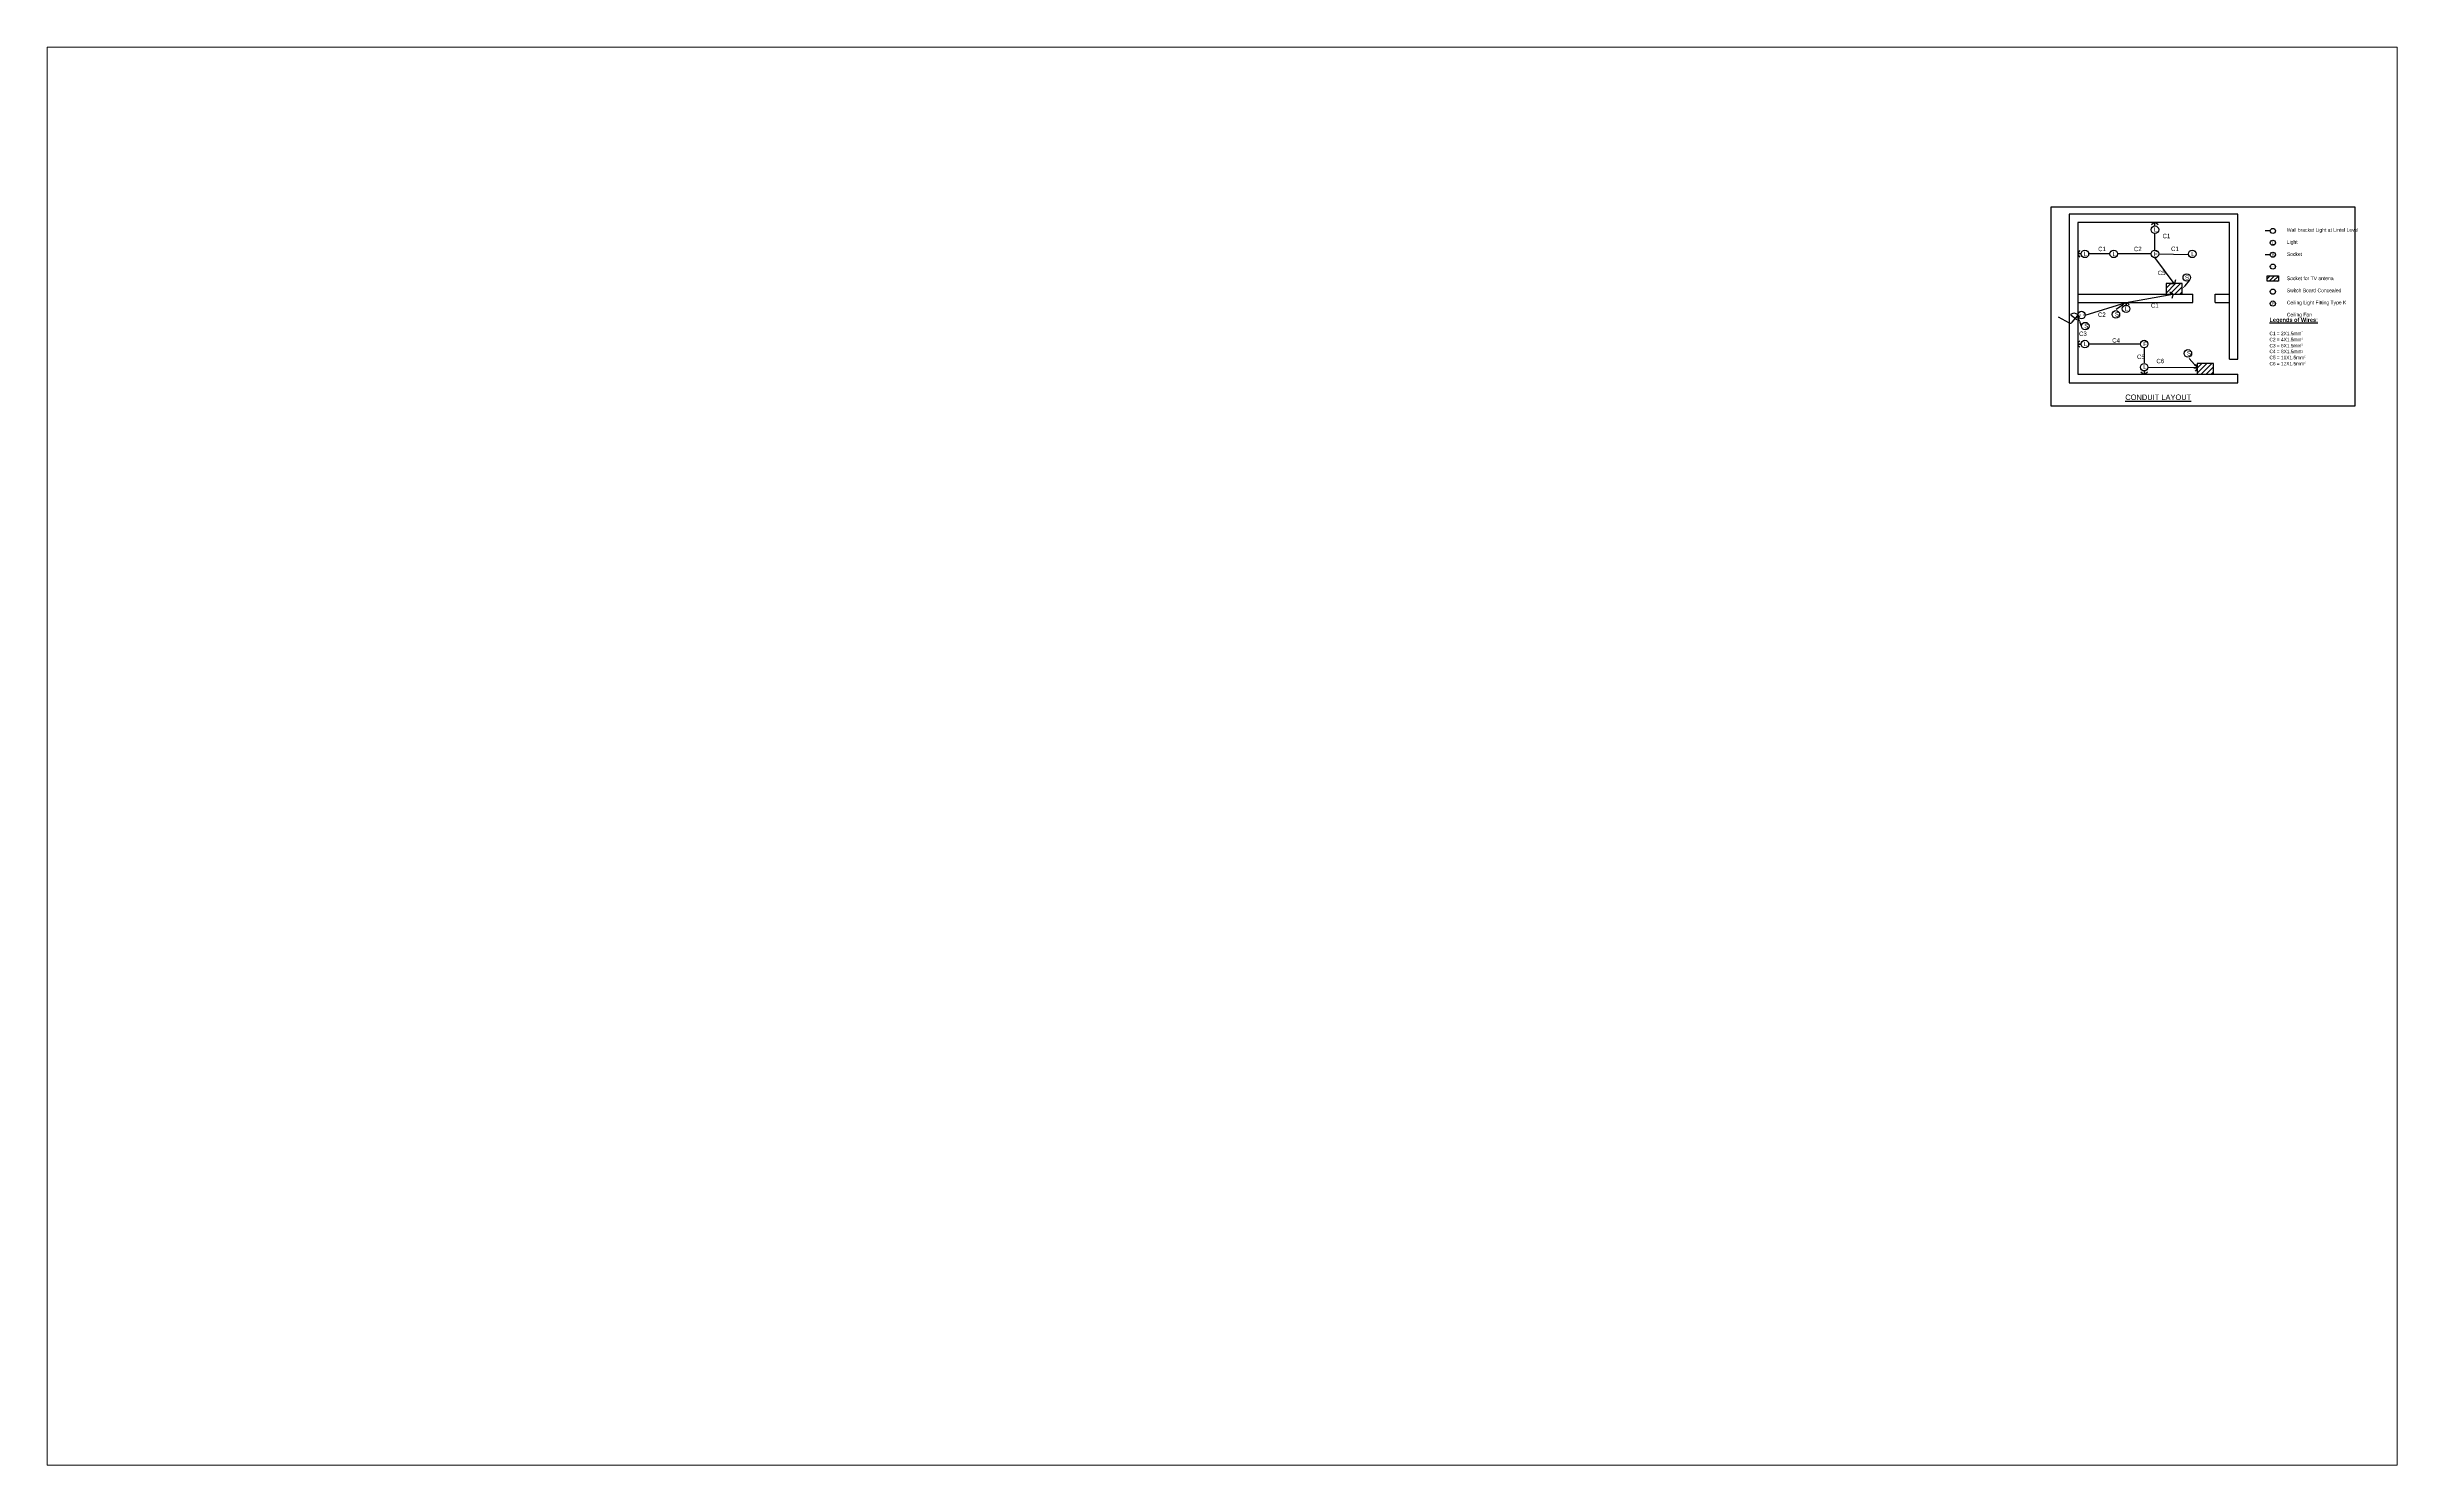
# Paper-space layout 'Conduit Layout' of a CAD drawing. Header units: inches. Extents: x 0.1 to 11.2, y 0.1 to 6.8.
# The model-space entities are those that its viewports show. They can reach past a viewport. Long polylines and large blocks are cut down to what shows.
import ezdxf
from ezdxf import colors
from ezdxf.entities.mleader import LeaderData, LeaderLine
from ezdxf.math import Vec2, Vec3

# ---------------------------------------------------------------- set-up
doc = ezdxf.new("R2010")
doc.units = ezdxf.units.IN
doc.header["$LTSCALE"] = 3
doc.header["$MEASUREMENT"] = 0
doc.linetypes.add('HIDDEN', pattern=[0.375, 0.25, -0.125])
for name, color, linetype, lineweight in [('Appliance', 84, 'Continuous', 30), ('Conduit', 1, 'HIDDEN', 25), ('Connections', 20, 'Continuous', 25), ('SB', 5, 'Continuous', 30), ('Socket', 6, 'Continuous', 30), ('Text', 7, 'Continuous', 13), ('Wall', 140, 'Continuous', 30)]:
    doc.layers.add(name, color=color, linetype=linetype, lineweight=lineweight)
doc.styles.get("Standard").update_dxf_attribs({"font": 'ARIALN.TTF'})

msp = doc.modelspace()

# ---------------------------------------------------------------- hatches: boundary and pattern name
at = {"layer": 'SB'}
h = msp.add_hatch(dxfattribs=at)
h.set_pattern_fill('ANSI31', color=256, scale=10)
h.set_pattern_definition([(45, (-33.8991, 27.9155), (-0.88388348, 0.88388348), [])])
h.paths.add_polyline_path([(10023.05, 7142.7), (10017.28, 7142.7), (10017.28, 7138.9), (10023.05, 7138.9)])
h = msp.add_hatch(dxfattribs=at)
h.set_pattern_fill('ANSI31', color=256, scale=10)
h.set_pattern_definition([(45, (-22.8097, -0.5845), (-0.88388348, 0.88388348), [])])
h.paths.add_polyline_path([(10034.14, 7114.2), (10028.37, 7114.2), (10028.37, 7110.4), (10034.14, 7110.4)])

# ---------------------------------------------------------------- linework, layer by layer
at = {"layer": 'Appliance'}
msp.add_line((10054.35, 7161.42), (10052.55, 7161.42), dxfattribs=at)
for centre, radius in [((10013.31, 7161.86), 1.34), ((10055.27, 7161.42), 0.915), ((10055.27, 7157.21), 0.915), ((9988.4, 7153.25), 1.34), ((9998.64, 7153.25), 1.34), ((10013.31, 7153.25), 1.34), ((10026.61, 7153.25), 1.34), ((10055.27, 7139.81), 0.915), ((10003.04, 7133.69), 1.34), ((10055.27, 7135.58), 0.915), ((9988.4, 7121.18), 1.34), ((10009.49, 7121.18), 1.34), ((10009.49, 7112.93), 1.34)]:
    msp.add_circle(centre, radius, dxfattribs=at)
at = {"layer": 'Conduit'}
for p, q in [((10013.31, 7163.58), (10013.31, 7164.4)), ((10013.31, 7154.59), (10013.31, 7160.52)), ((9997.3, 7153.25), (9989.74, 7153.25)), ((10011.97, 7153.25), (9999.97, 7153.25)), ((10020.16, 7142.7), (10013.31, 7151.91)), ((10014.64, 7153.25), (10025.28, 7153.07)), ((10003.04, 7135.9), (10019.7, 7138.9)), ((9985.86, 7131.48), (9985.31, 7130.61)), ((9985.86, 7131.48), (9986.53, 7130.69)), ((9986.01, 7121.18), (9986.01, 7131.3)), ((9988.54, 7131.48), (10003.04, 7135.9)), ((10003.04, 7135.9), (10003.04, 7135.03)), ((9985.86, 7121.18), (9987.03, 7121.18)), ((10008.16, 7121.18), (9989.74, 7121.18)), ((10009.49, 7119.84), (10009.49, 7114.54)), ((10028.36, 7112.7), (10010.82, 7112.82))]:
    msp.add_line(p, q, dxfattribs=at)
at = {"layer": 'Conduit', "linetype": 'Continuous'}
for points in [[(10014.46, 7163.64), (10013.79, 7164.21, 0.371167), (10012.82, 7164.21), (10012.15, 7163.64)], [(9986.62, 7154.41), (9986.04, 7153.74, 0.371167), (9986.04, 7152.76), (9986.62, 7152.09)], [(10019.44, 7137.54), (10019.72, 7138.38, 0.371167), (10019.35, 7139.28), (10018.56, 7139.68)], [(10020.63, 7144), (10020.44, 7143.14, -0.371167), (10019.66, 7142.55), (10018.78, 7142.61)], [(10004.19, 7135.14), (10003.53, 7135.71, 0.371167), (10002.55, 7135.71), (10001.88, 7135.14)], [(9986.62, 7122.34), (9986.04, 7121.67, 0.371167), (9986.04, 7120.69), (9986.62, 7120.02)], [(10027.6, 7113.85), (10028.18, 7113.19, -0.371167), (10028.18, 7112.21), (10027.6, 7111.54)], [(10010.65, 7111.15), (10009.98, 7110.58, -0.371167), (10009, 7110.58), (10008.34, 7111.15)]]:
    msp.add_lwpolyline(points, format="xyb", dxfattribs=at)
for points in [[(10013.31, 7163.19), (10013.31, 7164.26), (10013.31, 7164.4)], [(9987.07, 7153.25), (9986, 7153.25), (9985.86, 7153.25)], [(10003.04, 7134.69), (10003.04, 7135.76), (10003.04, 7135.9)], [(9987.07, 7121.18), (9986, 7121.18), (9985.86, 7121.18)], [(10009.49, 7111.6), (10009.49, 7110.53), (10009.49, 7110.4)], [(10027.16, 7112.7), (10028.22, 7112.7), (10028.36, 7112.7)]]:
    msp.add_lwpolyline(points, dxfattribs=at)
at = {"layer": 'Connections'}
for points in [[(9978.9, 7130.91), (9982.81, 7128.72, 0.367819), (9983.9, 7128.93), (9985.84, 7131.37)], [(9985.82, 7131.32, 0.425222), (9985.78, 7131.63, 0.32717), (9983.51, 7131.84, 0.568126), (9983.47, 7131.47), (9985.5, 7129.93)]]:
    msp.add_lwpolyline(points, format="xyb", dxfattribs=at)
at = {"layer": 'SB'}
for p, q in [((10053.29, 7144.39), (10054.34, 7145.43)), ((10053.91, 7143.49), (10055.86, 7145.43)), ((10055.43, 7143.49), (10057.25, 7145.3)), ((10056.96, 7143.49), (10057.25, 7143.78))]:
    msp.add_line(p, q, dxfattribs=at)
for points in [[(10023.05, 7138.9), (10023.05, 7142.7), (10017.28, 7142.7), (10017.28, 7138.9)], [(10034.14, 7110.4), (10034.14, 7114.2), (10028.37, 7114.2), (10028.37, 7110.4)]]:
    msp.add_lwpolyline(points, dxfattribs=at)
msp.add_lwpolyline([(10057.25, 7145.43), (10057.25, 7143.49), (10053.29, 7143.49), (10053.29, 7145.43)], close=True, dxfattribs=at)
at = {"layer": 'Socket'}
msp.add_line((10054.35, 7152.95), (10052.55, 7152.95), dxfattribs=at)
at = {"layer": 'Socket', "color": 20, "linetype": 'Continuous'}
msp.add_lwpolyline([(9976.41, 7169.93), (10084.38, 7169.93), (10084.38, 7099.09), (9976.41, 7099.09)], close=True, dxfattribs=at)
at = {"layer": 'Socket'}
for centre, radius in [((10055.27, 7152.95), 0.915), ((10055.27, 7148.73), 0.915), ((10024.65, 7144.84), 1.34), ((9987.2, 7131.48), 1.34), ((9999.42, 7131.73), 1.34), ((9988.55, 7127.55), 1.34), ((10025.04, 7117.85), 1.34)]:
    msp.add_circle(centre, radius, dxfattribs=at)
at = {"layer": 'Wall'}
for p, q in [((10042.86, 7167.4), (9982.86, 7167.4)), ((9982.86, 7167.4), (9982.86, 7107.4)), ((10039.86, 7164.4), (9985.86, 7164.4)), ((9985.86, 7164.4), (9985.86, 7110.4)), ((10039.86, 7115.74), (10039.86, 7164.4)), ((10042.86, 7115.74), (10042.86, 7167.4)), ((9985.86, 7138.9), (10026.74, 7138.9)), ((10026.74, 7135.9), (10026.74, 7138.9)), ((10034.7, 7138.9), (10039.86, 7138.9)), ((10034.7, 7135.9), (10034.7, 7138.9)), ((9985.86, 7135.9), (10026.74, 7135.9)), ((10034.7, 7135.9), (10039.86, 7135.9)), ((10039.86, 7115.74), (10042.86, 7115.74)), ((9982.86, 7107.4), (10042.86, 7107.4)), ((9985.86, 7110.4), (10042.86, 7110.4)), ((10042.86, 7107.4), (10042.86, 7110.4))]:
    msp.add_line(p, q, dxfattribs=at)

# ---------------------------------------------------------------- texts
for s, height, p in [('C1', 1.569, (9993.14, 7154.22)), ('C2', 1.569, (10005.83, 7154.22)), ('C1', 1.569, (10016.03, 7158.82)), ('C1', 1.569, (10019.07, 7154.27)), ('L', 1.11, (10054.98, 7156.7)), ('C5', 1.569, (10014.35, 7145.7)), ('L', 1.57, (10026.24, 7152.49)), ('- -', 0.786, (10054.82, 7148.49)), ('S', 1.11, (10054.83, 7152.44)), ('C2', 1.569, (9993.07, 7130.84)), ('C1', 1.569, (10011.91, 7134.11)), ('F', 1.11, (10054.93, 7135.04)), ('C3', 1.569, (9986.33, 7124.05)), ('C4', 1.569, (9998.12, 7121.69)), ('C5', 1.569, (10006.96, 7115.86)), ('%%UCONDUIT LAYOUT', 1.9359, (10002.78, 7101.27))]:
    msp.add_text(s, height=height).set_placement(p)
msp.add_text('C6', height=1.569, rotation=0.69093).set_placement((10013.86, 7114.32))
at = {"char_height": 1.2911, "attachment_point": 1}
for s, width, gutter_width, insert in [('Wall bracket Light at Lintel Level\\P\\P\\pxsm2;Light\\P\\ps*;Socket\\P\\P\\psm2;Socket for TV antena\\PSwitch Board Concealed\\PCeiling Light Fitting Type K\\PCeiling Fan', 34.5431, 9.15, (10060.23, 7162.41)), ('\\A1;{\\fArial Narrow|b1|i0|c0|p34;\\H1.125x;\\LLegends of Wires\\fArial Narrow|b0|i0|c0|p34;:\\l\\P\\P\\H0.85185x;C1 = 2X1.5mm\\H0.48696x;\\S2^ ;\\H1.42857x;\\P\\H1.4375x;C2 = 4X1.5mm\\H0.48696x;\\S2^ ;\\H1.42857x;\\P\\H1.4375x;C3 = 6X1.5mm\\H0.48696x;\\S2^ ;\\H1.42857x;\\P\\H1.4375x;C4 = 8X1.5mm\\H0.69565x;2\\P\\H1.4375x;C5 = 10X1.5mm\\H0.48696x;\\S2^ ;\\H1.42857x;\\P\\H1.4375x;C6 = 12X1.5mm\\H0.48696x;\\S2^ ;}', 255.796, 67.78, (10054.06, 7130.5))]:
    msp.add_mtext_dynamic_manual_height_columns(s, width=width, gutter_width=gutter_width, heights=[0], dxfattribs=dict(at, insert=insert))
at = {"layer": 'Text'}
for s, height, p in [('L', 1.57, (10012.94, 7161.1)), ('L', 1.57, (9988.04, 7152.49)), ('L', 1.57, (9998.27, 7152.49)), ('F', 1.57, (10012.94, 7152.49)), ('S', 1.57, (10024.01, 7144.08)), ('- -', 1.569, (9986.35, 7130.92)), ('S', 1.57, (9999.06, 7130.97)), ('L', 1.57, (10002.67, 7132.93)), ('L', 1.57, (9988.04, 7120.42)), ('S', 1.57, (9988.19, 7126.79)), ('F', 1.57, (10009.13, 7120.42)), ('L', 1.57, (10009.13, 7112.27)), ('S', 1.57, (10024.68, 7117.09))]:
    msp.add_text(s, height=height, dxfattribs=at).set_placement(p)

# ---------------------------------------------------------------- leaders
at = {"layer": 'Connections', "linetype": 'Continuous'}
ml = msp.add_multileader_mtext('Standard', dxfattribs=at)
ml.set_content('', color=256)
ml.set_leader_properties()
ml.build(insert=Vec2(0, 0))
ml.multileader.update_dxf_attribs({"dogleg_length": 0.36, "arrow_head_size": 1.5})
ctx = ml.context
ctx.base_point, ctx.char_height, ctx.arrow_head_size, ctx.landing_gap_size, ctx.plane_origin = Vec3(10025.63, 7143.74), 0.18, 1.5, 0.09, Vec3(10023.05, 7140.8)
ctx.text_align_type = 2
notes = []
notes.append((ctx, [(1, (1, 1, 0), (10025.63, 7143.74), (1, 0), 0.00099, [(0, [(10023.05, 7140.8)], 0, [])])]))
ctx.mtext.insert, ctx.mtext.alignment, ctx.mtext.flow_direction = Vec3(10025.72, 7143.83), 3, 5
ml = msp.add_multileader_mtext('Standard', dxfattribs=at)
ml.set_content('', color=256)
ml.set_leader_properties()
ml.build(insert=Vec2(0, 0))
ml.multileader.update_dxf_attribs({"dogleg_length": 0.36, "arrow_head_size": 1.5})
ctx = ml.context
ctx.base_point, ctx.char_height, ctx.arrow_head_size, ctx.landing_gap_size, ctx.plane_origin = Vec3(9987.03, 7127.55), 0.18, 1.5, 0.09, Vec3(9986.04, 7129.18)
ctx.text_align_type = 2
notes.append((ctx, [(1, (1, 1, 0), (9987.03, 7127.55), (1, 0), 0.00099, [(0, [(9986.04, 7130.78)], 0, [])])]))
ctx.mtext.insert, ctx.mtext.alignment, ctx.mtext.flow_direction = Vec3(9987.12, 7127.64), 3, 5
ml = msp.add_multileader_mtext('Standard', dxfattribs=at)
ml.set_content('', color=256)
ml.set_leader_properties()
ml.build(insert=Vec2(0, 0))
ml.multileader.update_dxf_attribs({"dogleg_length": 0.36, "arrow_head_size": 1.5})
ctx = ml.context
ctx.base_point, ctx.char_height, ctx.arrow_head_size, ctx.landing_gap_size, ctx.plane_origin = Vec3(9999.33, 7133.5), 0.18, 1.5, 0.09, Vec3(10003.04, 7134.29)
ctx.text_align_type = 2
notes.append((ctx, [(0, (1, 1, 0), (9999.51, 7133.5), (-1, 0), 0.00099, [(0, [(10003.04, 7135.9)], 0, [])])]))
ctx.mtext.insert, ctx.mtext.alignment, ctx.mtext.flow_direction = Vec3(9999.42, 7133.59), 3, 5
ml = msp.add_multileader_mtext('Standard', dxfattribs=at)
ml.set_content('', color=256)
ml.set_leader_properties()
ml.build(insert=Vec2(0, 0))
ml.multileader.update_dxf_attribs({"dogleg_length": 0.36, "arrow_head_size": 1.5})
ctx = ml.context
ctx.base_point, ctx.char_height, ctx.arrow_head_size, ctx.landing_gap_size, ctx.plane_origin = Vec3(10025.3, 7116.07), 0.18, 1.5, 0.09, Vec3(10028.37, 7112.3)
ctx.text_align_type = 2
notes.append((ctx, [(0, (1, 1, 0), (10025.48, 7116.07), (-1, 0), 0.00099, [(0, [(10028.36, 7112.7)], 0, [])])]))
ctx.mtext.insert, ctx.mtext.alignment, ctx.mtext.flow_direction = Vec3(10025.39, 7116.16), 3, 5
for ctx, leaders in notes:
    for number, flags, end, landing, length, lines in leaders:
        leader = LeaderData()
        leader.index, (leader.has_last_leader_line, leader.has_dogleg_vector, leader.attachment_direction) = number, flags
        leader.last_leader_point, leader.dogleg_vector, leader.dogleg_length = Vec3(end), Vec3(landing), length
        for number, points, colour, breaks in lines:
            line = LeaderLine()
            line.index, line.vertices, line.color, line.breaks = number, Vec3.list(points), colors.encode_raw_color(colour), breaks
            leader.lines.append(line)
        ctx.leaders.append(leader)

psp = doc.layouts.new('Conduit Layout')

# ---------------------------------------------------------------- viewports
at = {"layer": 'Socket', "linetype": 'Continuous'}
psp.add_viewport(center=(5.655, 3.459), size=(11.183, 6.74968), view_center_point=(9681.477, 6974.578), view_height=504.51851, dxfattribs=at)

doc.saveas('drawing.dxf')
